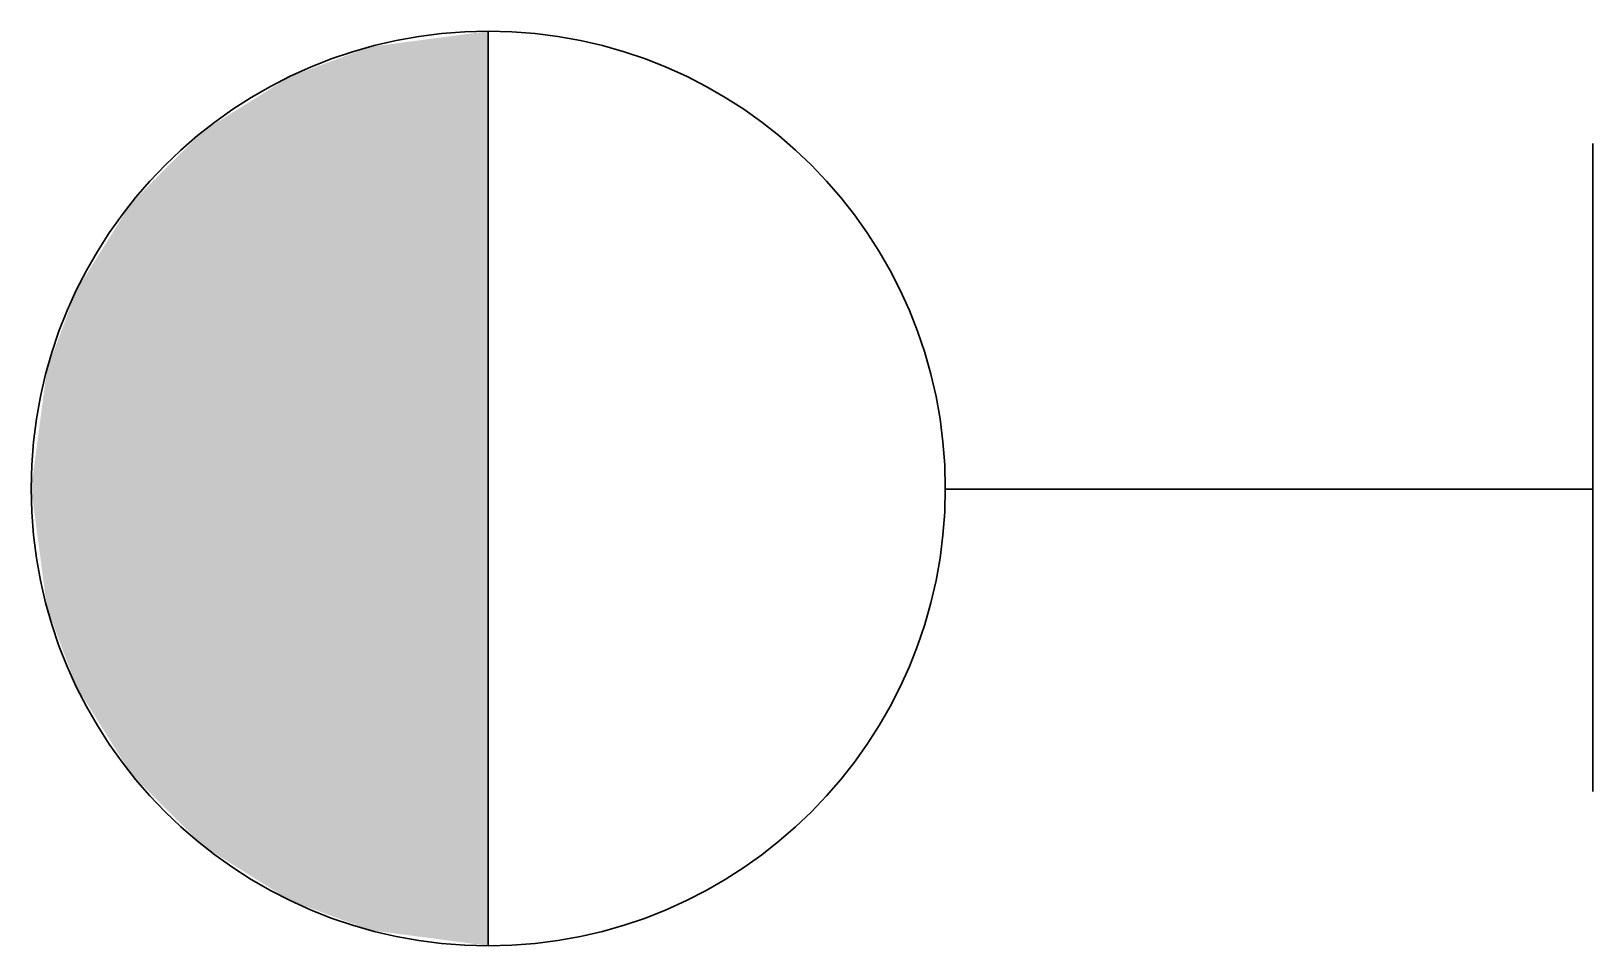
# Model space of a CAD drawing. Header units: inches. Extents: x 587 to 1284, y 1170 to 2052.
# Drawn here: x 1120.72 to 1129.18, y 1336.21 to 1341.16 of the extents above; entities that cross this region are included whole.
import ezdxf

# ---------------------------------------------------------------- set-up
doc = ezdxf.new("R2010")
doc.units = ezdxf.units.IN
doc.header["$MEASUREMENT"] = 0
doc.layers.add('A-ANNO-NOTE', color=131, linetype='Continuous', lineweight=9)

msp = doc.modelspace()

# ---------------------------------------------------------------- hatches: boundary and pattern name
at = {"layer": 'A-ANNO-NOTE'}
for points in [[(1123.1991, 1336.2124), (1123.1991, 1341.1624), (1122.5585, 1336.2967)], [(1122.5585, 1336.2967), (1123.1991, 1341.1624), (1122.5585, 1341.078), (1122.5585, 1340.7947)], [(1122.5585, 1336.2967), (1122.5585, 1341.078), (1120.8084, 1338.0468)], [(1120.8084, 1338.0468), (1122.5585, 1341.078), (1120.8084, 1339.3279)], [(1120.8084, 1339.3279), (1122.5585, 1341.078), (1121.264, 1340.2305)], [(1121.264, 1340.2305), (1122.5585, 1341.078), (1121.6559, 1340.6224)], [(1121.6559, 1340.6224), (1122.5585, 1341.078), (1122.1252, 1340.9173), (1121.9301, 1340.7947)], [(1120.8084, 1339.3279), (1121.264, 1340.2305), (1120.9692, 1339.7612)], [(1120.8084, 1338.0468), (1120.8084, 1339.3279), (1120.7241, 1338.6874)], [(1122.5585, 1336.2967), (1120.8084, 1338.0468), (1121.6559, 1336.7523)], [(1121.264, 1337.1442), (1120.8084, 1338.0468), (1120.9692, 1337.6135)], [(1121.6559, 1336.7523), (1120.8084, 1338.0468), (1121.264, 1337.1442)], [(1122.5585, 1336.2967), (1121.6559, 1336.7523), (1122.1252, 1336.4575)]]:
    msp.add_hatch(color=256, dxfattribs=at).paths.add_polyline_path(points, flags=0)

# ---------------------------------------------------------------- linework, layer by layer
msp.add_line((1123.1991, 1336.2124), (1123.1991, 1341.1624), dxfattribs=at)
at = {"layer": 'A-ANNO-NOTE', "lineweight": 30}
for p, q in [((1123.1991, 1336.2124), (1123.1991, 1341.1624)), ((1129.1803, 1337.0482), (1129.1803, 1340.5545)), ((1129.1803, 1338.6841), (1125.6741, 1338.6841))]:
    msp.add_line(p, q, dxfattribs=at)
msp.add_circle((1123.1991, 1338.6874), 2.475, dxfattribs=at)
msp.add_circle((1123.1991, 1338.6874), 2.475, dxfattribs=at)
msp.add_circle((1123.1991, 1338.6874), 2.475, dxfattribs=at)
msp.add_circle((1123.1991, 1338.6874), 2.475, dxfattribs=at)
msp.add_circle((1123.1991, 1338.6874), 2.475, dxfattribs=at)
msp.add_circle((1123.1991, 1338.6874), 2.475, dxfattribs=at)
msp.add_circle((1123.1991, 1338.6874), 2.475, dxfattribs=at)
at = {"layer": 'A-ANNO-NOTE'}
msp.add_arc((1123.1991, 1338.6874), 2.475, 90, 270, dxfattribs=at)

doc.saveas('drawing.dxf')
